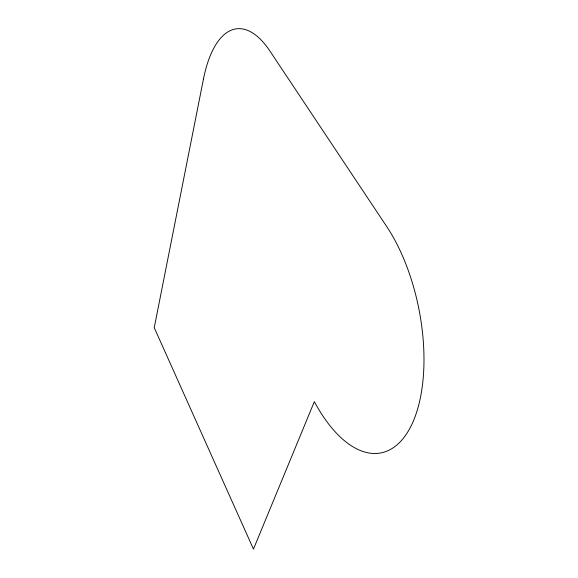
<?xml version="1.0" encoding="UTF-8"?>
<svg xmlns="http://www.w3.org/2000/svg" width="578" height="578" viewBox="0 0 578 578"><rect width="100%" height="100%" fill="white"/><g stroke="black" fill="none" stroke-linecap="round" stroke-linejoin="round"><path stroke-width="0.87" d="M203.413 79.237L154.239 327.683L253.46 549.1L314.345 401.638A134.277 65.285 78.7 0 0 413.747 420.119A134.277 65.285 78.7 0 0 386.668 226.482L270.049 51.225A119.126 48.971 83.6 0 0 203.413 79.237"/></g></svg>
